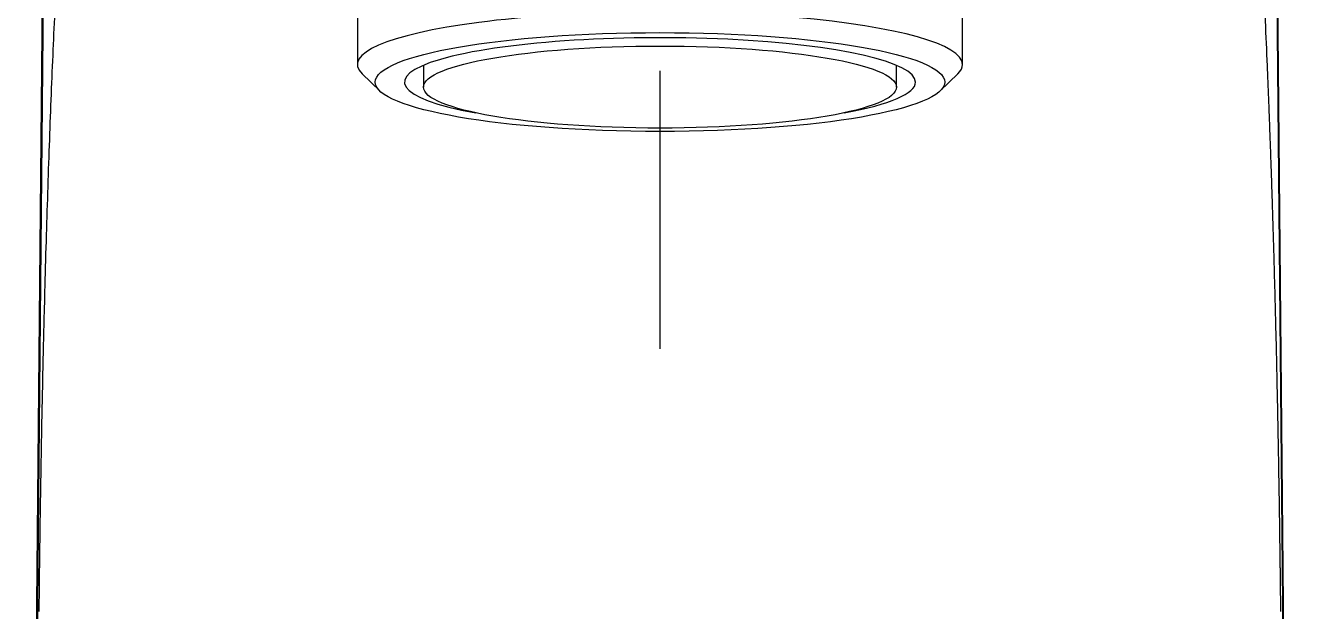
# Model space of a CAD drawing. Extents: x 0 to 790, y 0 to 579.
# Drawn here: x 190.79 to 240.71, y 320.4 to 343.45 of the extents above; entities that cross this region are included whole.
import ezdxf

# ---------------------------------------------------------------- set-up
doc = ezdxf.new("R2010")
doc.units = 0
doc.header["$LTSCALE"] = 10
doc.header["$MEASUREMENT"] = 0
doc.linetypes.add('CENTER', pattern=[2, 1.25, -0.25, 0.25, -0.25])
doc.layers.add('1', color=7, linetype='CONTINUOUS')

msp = doc.modelspace()

# ---------------------------------------------------------------- linework, layer by layer
at = {"layer": '1', "color": 7, "linetype": 'Continuous', "lineweight": -3}
for p, q in [((191.795, 381.239), (190.79, 273.008)), ((191.833, 381.184), (190.83, 273.008)), ((239.664, 381.184), (240.667, 273.008)), ((240.706, 273.008), (239.702, 381.239)), ((203.848, 348.635), (203.848, 341.916)), ((227.648, 341.916), (227.648, 348.635)), ((204.035, 341.551), (204.724, 340.883)), ((206.448, 341.888), (206.448, 341.029)), ((225.048, 341.029), (225.048, 341.888)), ((226.773, 340.883), (227.462, 341.551))]:
    msp.add_line(p, q, dxfattribs=at)
at = {"layer": '1', "color": 1, "linetype": 'CENTER', "lineweight": -3}
msp.add_line((215.748, 361.669), (215.748, 330.741), dxfattribs=at)
at = {"layer": '1', "color": 7, "linetype": 'Continuous', "lineweight": -3}
for centre, major_axis, start_param, end_param in [((215.748, 341.916), (11.9, 0), 0, 3.318798), ((215.748, 341.226), (10.05, 0), 0, 3.90716), ((215.748, 341.916), (11.9, 0), 6.10598, 6.283185), ((215.748, 341.226), (10.05, 0), 5.517618, 6.283185)]:
    msp.add_ellipse(centre, major_axis=major_axis, ratio=0.173648, start_param=start_param, end_param=end_param, dxfattribs=at)
for centre, major_axis in [((215.748, 341.226), (11.2, 0)), ((215.748, 341.029), (9.3, 0))]:
    msp.add_ellipse(centre, major_axis=major_axis, ratio=0.173648, dxfattribs=at)
for points, degree, knots in [([(191.333, 320.401), (191.418, 328.614), (191.757, 339.559), (192.043, 346.019), (192.386, 351.637), (192.771, 356.125), (193.409, 361.159), (193.871, 361.905)], 2, [0, 0, 0, 0.25, 0.375, 0.5, 0.625, 0.75, 1, 1, 1]), ([(240.164, 320.401), (240.164, 320.439), (240.163, 320.514), (240.162, 320.63), (240.16, 320.748), (240.159, 320.869), (240.158, 320.994), (240.156, 321.122), (240.155, 321.253), (240.153, 321.386), (240.152, 321.523), (240.15, 321.664), (240.148, 321.807), (240.147, 321.953), (240.145, 322.102), (240.143, 322.255), (240.141, 322.41), (240.139, 322.569), (240.135, 322.867), (240.129, 323.304), (240.121, 323.878), (240.113, 324.45), (240.101, 325.209), (240.085, 326.152), (240.065, 327.274), (240.044, 328.387), (240.021, 329.47), (239.997, 330.564), (239.971, 331.65), (239.943, 332.745), (239.918, 333.673), (239.896, 334.465), (239.876, 335.131), (239.856, 335.816), (239.833, 336.518), (239.81, 337.237), (239.786, 337.943), (239.762, 338.63), (239.738, 339.291), (239.714, 339.931), (239.69, 340.564), (239.664, 341.203), (239.621, 342.24), (239.557, 343.691), (239.485, 345.174), (239.424, 346.348), (239.383, 347.107), (239.346, 347.76), (239.314, 348.307), (239.278, 348.9), (239.235, 349.596), (239.184, 350.365), (239.131, 351.135), (239.08, 351.847), (239.028, 352.531), (238.976, 353.191), (238.922, 353.84), (238.866, 354.477), (238.809, 355.1), (238.749, 355.711), (238.692, 356.261), (238.643, 356.71), (238.608, 357.022), (238.586, 357.207), (238.569, 357.346), (238.553, 357.481), (238.532, 357.65), (238.511, 357.822), (238.488, 357.996), (238.465, 358.173), (238.441, 358.351), (238.416, 358.531), (238.379, 358.793), (238.329, 359.125), (238.267, 359.511), (238.215, 359.814), (238.171, 360.051), (238.136, 360.234), (238.098, 360.419), (238.057, 360.606), (238.017, 360.782), (237.974, 360.952), (237.93, 361.121), (237.878, 361.297), (237.833, 361.434), (237.798, 361.532), (237.776, 361.592), (237.754, 361.645), (237.734, 361.693), (237.715, 361.736), (237.697, 361.774), (237.68, 361.807), (237.665, 361.837), (237.651, 361.863), (237.638, 361.885), (237.629, 361.899), (237.625, 361.905)], 3, [0, 0, 0, 0, 0.001722, 0.003493, 0.005312, 0.007181, 0.009098, 0.011064, 0.013079, 0.015143, 0.017255, 0.019417, 0.021627, 0.023886, 0.026194, 0.028551, 0.030957, 0.033412, 0.035916, 0.044843, 0.053773, 0.062705, 0.071639, 0.089453, 0.107255, 0.125042, 0.142813, 0.159615, 0.178421, 0.196283, 0.214145, 0.225121, 0.236495, 0.248267, 0.260437, 0.273006, 0.285973, 0.297883, 0.309792, 0.321701, 0.332843, 0.344716, 0.357321, 0.391409, 0.428502, 0.446363, 0.464224, 0.47666, 0.48863, 0.500136, 0.516305, 0.536032, 0.553888, 0.571744, 0.588783, 0.606124, 0.623767, 0.641712, 0.659958, 0.678505, 0.697607, 0.712521, 0.723246, 0.729784, 0.732134, 0.738106, 0.744296, 0.750703, 0.757328, 0.76417, 0.771229, 0.778506, 0.786001, 0.803833, 0.821665, 0.839497, 0.848838, 0.858842, 0.869507, 0.880834, 0.892822, 0.903517, 0.915984, 0.930224, 0.946236, 0.952791, 0.959013, 0.964901, 0.970456, 0.975677, 0.980565, 0.985119, 0.989339, 0.993226, 0.99678, 1, 1, 1, 1])]:
    msp.add_open_spline(points, degree=degree, knots=knots, dxfattribs=at)

doc.saveas('drawing.dxf')
